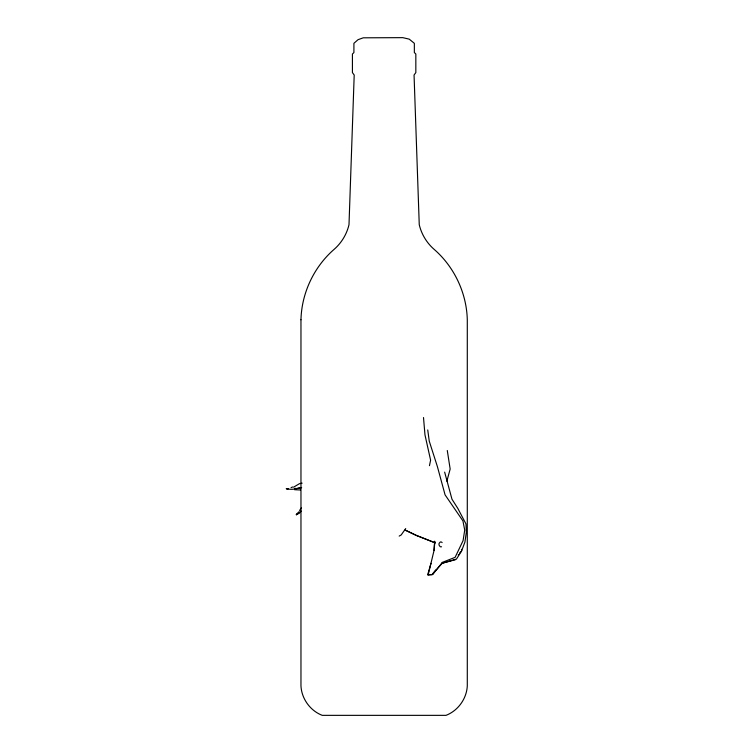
<?xml version="1.0" encoding="UTF-8"?>
<svg xmlns="http://www.w3.org/2000/svg" width="753" height="753" viewBox="0 0 753 753"><rect width="100%" height="100%" fill="white"/><g stroke="black" fill="none" stroke-linecap="round" stroke-linejoin="round"><path stroke-width="1.13" d="M287.928 488.697C281.669 488.358 295.694 490.551 295.148 488.17M434.547 541.934L434.255 550.537L434.697 541.162L434.199 549.794L428.175 574.906L432.081 574.614L436.015 570.021L432.024 574.671L442.406 563.056L441.907 563.319L456.431 559.093L461.438 551.337L464.93 542.085L466.342 532.22L465.975 523.937L457.805 508.369L451.969 499.201L444.647 472.122M429.464 465.683L430.603 460.168L424.974 434.867L423.506 417.539M428.25 574.633L428.353 574.134M427.648 574.831L431.017 563.329M446.849 481.242L450.162 469.044L447.282 450.501M299.572 510.487L301.351 507.927M299.176 511.645C290.818 519.316 303.487 509.517 296.522 514.723M460.751 551.77L459.669 552.984M296.466 514.619L299.76 512.718M405.716 528.559L401.17 534.969L399.184 536.089M295.223 489.036L301.642 487.455M432.627 574.558L442.387 562.34L455.094 557.352L463.076 540.663L464.723 530.074L462.926 520.888L445.07 494.853L437.408 466.644L429.257 441.173L427.732 429.944M458.201 554.97L458.662 554.443M428.137 574.821L432.128 574.567M301.219 511.071L299.685 512.755M293.595 487.153L299.468 483.68L302.141 483.162M291.082 487.624L292.682 486.965M455.593 559.648L442.143 563.263M286.385 488.603L287.053 488.546M295.27 488.716L301.511 487.624M294.47 489.704L300.381 489.977M288.004 488.932L287.185 488.885M434.905 542.697L416.465 535.439L405.01 529.971M435.328 542.941L415.995 535.308L405.707 530.385M442.133 542.584L441.71 542.216A2.278 1.835 84.3 0 0 440.251 542.056L439.168 543.271A2.56 2.071 84.3 0 0 439.112 545.153L440.1 546.593A2.278 1.835 84.3 0 0 441.559 546.744M461.448 549.332L461.758 550.424M300.965 319.78L300.965 685.879C301.577 698.737 310.227 710.719 322.246 715.35L446.011 715.35C458.022 710.719 466.672 698.737 467.293 685.879L467.293 319.78C466.625 293.021 454.304 266.863 434.086 249.309C426.735 242.908 421.482 234.183 419.252 224.695L414.056 75.036L415.835 72.58L415.835 54.018L414.348 52.559L414.348 43.316L409.227 39.147L402.789 37.65L363.247 37.819L358.051 39.674L353.91 43.316L353.91 52.559L352.423 54.018L352.423 72.58L354.202 75.036L348.997 224.695C346.775 234.183 341.514 242.908 334.172 249.309C313.954 266.863 301.624 293.021 300.965 319.78"/></g></svg>
